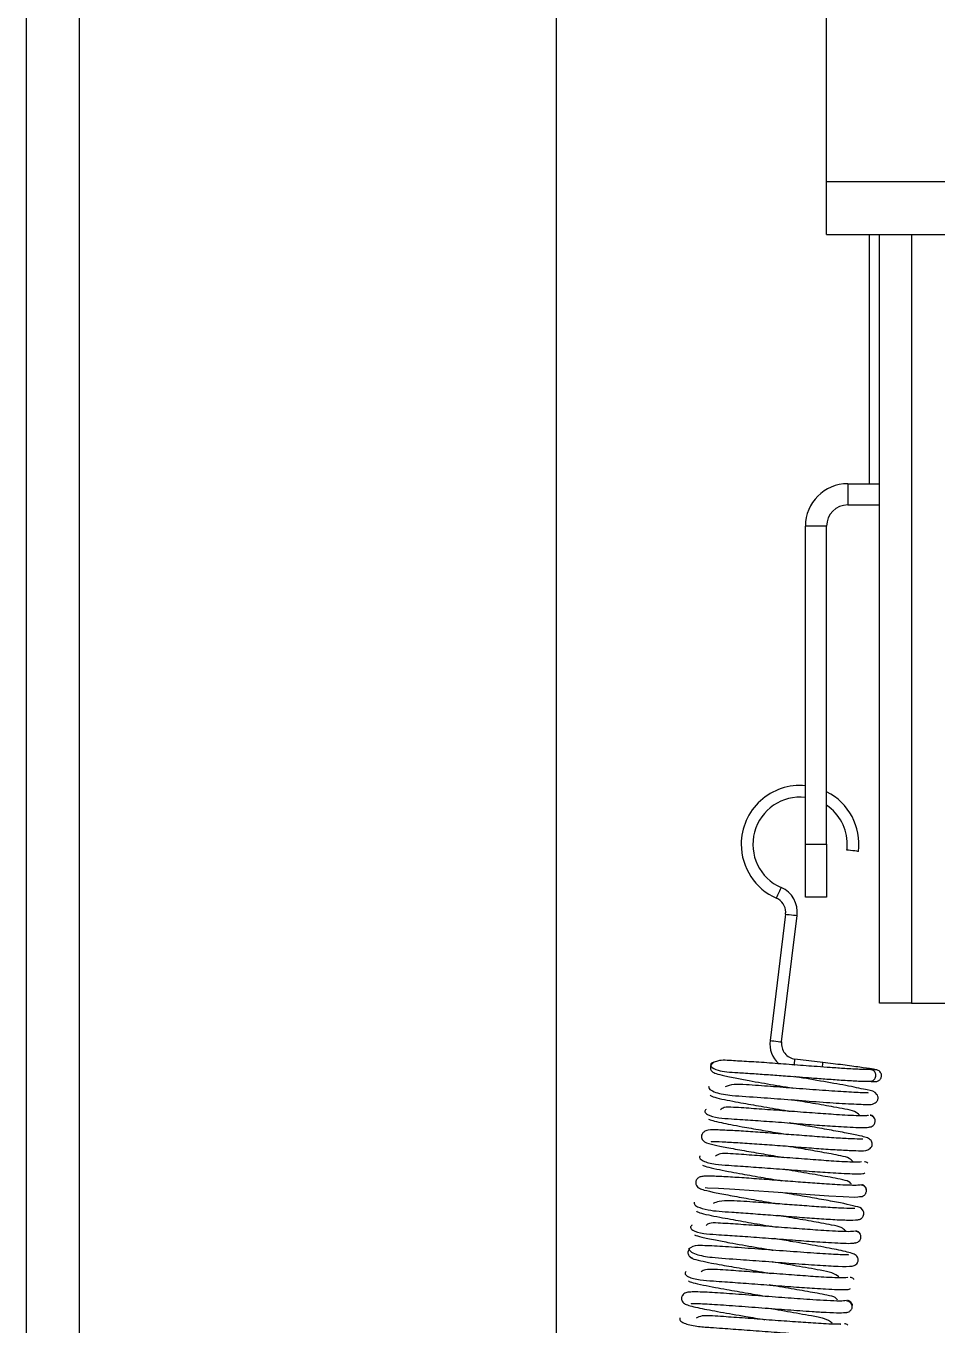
# Model space of a CAD drawing. Header units: millimetres. Extents: x 6622 to 532820, y 3370 to 359312.
# Drawn here: x 458759.5 to 458845.5, y 313492 to 313614.7 of the extents above; entities that cross this region are included whole.
import ezdxf

# ---------------------------------------------------------------- set-up
doc = ezdxf.new("R2010")
doc.units = ezdxf.units.MM

# ---------------------------------------------------------------- blocks, each defined once
blk = doc.blocks.new('A$C6F3A12F4')
at = {"color": 2, "linetype": 'Continuous', "lineweight": 25}
for p, q in [((1025.2, 1385), (1025.2, 1605)), ((1030.2, 1385), (1030.2, 1605)), ((1102.7, 1393), (1102.7, 1445)), ((1030.2, 1393), (1102.7, 1393)), ((1102.7, 1393), (1102.7, 1390)), ((1102.7, 1390), (1030.2, 1390)), ((1053.7, 1389), (1053.7, 1390)), ((1053.7, 1387), (1053.7, 1390)), ((1055.7, 1387), (1055.7, 1390)), ((1030.2, 1389), (1053.7, 1389)), ((1053.7, 1387), (1055.7, 1387)), ((1025.2, 1385), (1005.2, 1385)), ((1030.2, 1385), (1025.2, 1385)), ((1057.7, 1385), (1057.7, 1383)), ((1087.7, 1385), (1057.7, 1385)), ((1087.7, 1383), (1087.7, 1385)), ((1087.7, 1385), (1092.7, 1385)), ((1092.7, 1385), (1092.7, 1383)), ((1108.29, 1384.65), (1107.97, 1382.02)), ((1108.29, 1384.65), (1108.29, 1384.65)), ((1087.7, 1383), (1057.7, 1383)), ((1092.7, 1383), (1087.7, 1383)), ((1106.35, 1380.76), (1094.43, 1382.22)), ((1094.3, 1381.13), (1106.22, 1379.67)), ((637, 1359.5), (1285.2, 1359.5)), ((632, 1314.5), (1285.2, 1314.5)), ((786, 1309.5), (1285.2, 1309.5))]:
    blk.add_line(p, q, dxfattribs=at)
at = {"color": 2, "linetype": 'Continuous', "lineweight": 25, "flags": 128}
for points in [[(1120.1, 1373.54), (1120.12, 1373.76), (1120.15, 1374.79), (1120.23, 1376.34), (1120.36, 1378.14), (1120.5, 1379.99), (1120.63, 1381.75), (1120.79, 1383.88), (1120.88, 1385.21), (1120.95, 1386.55), (1120.99, 1387.65), (1120.94, 1388.23), (1120.94, 1388.23)], [(1088.39, 1388), (1088.38, 1387.96), (1088.37, 1387.84), (1088.34, 1387.67), (1088.32, 1387.46), (1088.29, 1387.25), (1088.27, 1387.07), (1088.26, 1386.95), (1088.25, 1386.91), (1088.25, 1386.91)], [(1108.72, 1384.6), (1108.63, 1384.61), (1108.45, 1384.63), (1108.33, 1384.65), (1108.29, 1384.65)], [(1094.3, 1381.13), (1094.31, 1381.17), (1094.32, 1381.29), (1094.34, 1381.47), (1094.37, 1381.68), (1094.39, 1381.89), (1094.41, 1382.06), (1094.43, 1382.18), (1094.43, 1382.22)], [(1108.52, 1381.95), (1108.52, 1381.96), (1108.31, 1381.98), (1108.13, 1382), (1108.01, 1382.02), (1107.97, 1382.02)], [(1092.79, 1380.27), (1092.76, 1380.29), (1092.65, 1380.34), (1092.48, 1380.41), (1092.29, 1380.49), (1092.1, 1380.58), (1091.93, 1380.65), (1091.82, 1380.7), (1091.79, 1380.71), (1091.79, 1380.71)], [(1106.22, 1379.67), (1106.22, 1379.71), (1106.24, 1379.83), (1106.26, 1380.01), (1106.29, 1380.21), (1106.31, 1380.42), (1106.33, 1380.6), (1106.35, 1380.72), (1106.35, 1380.76), (1106.35, 1380.76)]]:
    blk.add_lwpolyline(points, dxfattribs=at)
at = {"color": 2, "linetype": 'Continuous', "lineweight": 25}
for centre, radius, start, end in [((1057.7, 1387), 4, 180, 270), ((1057.7, 1387), 2, 180, 270), ((1087.71, 1382.5), 5.55, 83, 153.1699), ((1087.71, 1382.5), 4.45, 90, 145.7424), ((1087.71, 1382.5), 4.45, 83, 90), ((1087.71, 1382.5), 5.55, 174.7797, 270), ((1087.71, 1382.5), 4.45, 173.4842, 336.3985), ((1094.12, 1379.69), 2.55, 83, 156.3985), ((1094.12, 1379.69), 1.45, 90, 156.3985), ((1094.12, 1379.69), 1.45, 83, 90), ((1106.53, 1382.2), 1.45, 263, 353), ((1087.71, 1382.5), 5.55, 270, 336.3985), ((1106.53, 1382.2), 2.55, 263, 318.1155)]:
    blk.add_arc(centre, radius, start, end, dxfattribs=at)
for points, knots in [([(1108.99, 1389.72), (1108.97, 1389.61), (1108.92, 1389.39), (1108.75, 1388.2), (1108.53, 1386.57), (1108.37, 1385.29), (1108.29, 1384.65)], [0, 0, 0, 0, 0.250417, 0.500552, 0.750418, 1, 1, 1, 1]), ([(1108.99, 1389.66), (1109, 1389.65), (1109.01, 1389.64), (1108.98, 1389.35), (1108.97, 1389.18)], [0, 0, 0, 0, 0.440086, 1, 1, 1, 1]), ([(1110.06, 1389.06), (1110.06, 1389.11), (1110.07, 1389.22), (1110.01, 1389.37), (1109.91, 1389.5), (1109.76, 1389.6), (1109.59, 1389.65), (1109.41, 1389.64), (1109.25, 1389.59), (1109.11, 1389.49), (1109.01, 1389.36), (1108.97, 1389.23), (1108.97, 1389.17), (1108.97, 1389.15)], [0, 0, 0, 0, 0.087317, 0.197729, 0.284967, 0.381152, 0.482522, 0.583926, 0.680178, 0.767487, 0.877952, 0.965291, 1, 1, 1, 1]), ([(1110.08, 1389.55), (1110.09, 1389.62), (1110.09, 1389.72), (1110.04, 1389.86), (1109.97, 1389.97), (1109.88, 1390.07), (1109.76, 1390.14), (1109.62, 1390.18), (1109.48, 1390.18), (1109.35, 1390.15), (1109.21, 1390.08), (1109.09, 1389.96), (1109.01, 1389.81), (1108.99, 1389.72), (1108.99, 1389.68)], [0, 0, 0, 0, 0.109598, 0.175056, 0.247049, 0.324284, 0.40467, 0.485598, 0.564363, 0.638742, 0.7073, 0.82484, 0.920143, 1, 1, 1, 1]), ([(1110.54, 1373.87), (1110.63, 1373.88), (1110.82, 1373.89), (1111.21, 1374.65), (1111.44, 1376.22), (1111.57, 1378.56), (1111.79, 1381.36), (1111.99, 1384.1), (1112.18, 1386.64), (1112.23, 1388.63), (1112.32, 1389.31), (1112.02, 1389.71), (1111.88, 1389.8), (1111.76, 1389.84), (1111.61, 1389.86), (1111.44, 1389.83), (1110.98, 1389.56), (1110.94, 1388.95), (1110.52, 1387.22), (1110.12, 1384.83), (1109.79, 1382.95), (1109.64, 1382.04), (1109.63, 1382)], [0, 0, 0, 0, 0.044082, 0.084568, 0.152136, 0.241754, 0.314612, 0.39024, 0.468683, 0.553162, 0.637556, 0.650769, 0.656148, 0.660875, 0.665351, 0.670324, 0.682313, 0.75988, 0.84266, 0.921143, 0.997026, 1, 1, 1, 1]), ([(1110.06, 1389.08), (1110.08, 1389.24), (1110.1, 1389.53), (1110.09, 1389.54), (1110.08, 1389.54)], [0, 0, 0, 0, 0.571663, 1, 1, 1, 1]), ([(1114.38, 1388.94), (1114.38, 1389), (1114.39, 1389.11), (1114.32, 1389.31), (1114.18, 1389.46), (1114.03, 1389.55), (1113.9, 1389.58), (1113.76, 1389.59), (1113.58, 1389.55), (1113.41, 1389.44), (1113.29, 1389.27), (1113.26, 1389.15), (1113.25, 1389.1)], [0, 0, 0, 0, 0.095274, 0.208713, 0.342018, 0.415246, 0.490841, 0.566852, 0.641375, 0.779213, 0.898595, 1, 1, 1, 1]), ([(1113.51, 1389.48), (1113.49, 1389.46), (1113.41, 1389.4), (1113.32, 1389.26), (1113.3, 1389.15), (1113.29, 1389.1)], [0, 0, 0, 0, 0.208463, 0.637855, 1, 1, 1, 1]), ([(1108.97, 1389.15), (1108.96, 1388.84), (1108.96, 1388.26), (1108.88, 1386.85), (1108.78, 1385.46), (1108.67, 1383.86), (1108.53, 1381.99), (1108.36, 1379.84), (1108.22, 1377.82), (1108.13, 1376.06), (1108.03, 1375.01), (1108.31, 1374.25), (1108.71, 1373.96), (1109.18, 1374.13), (1109.28, 1374.43), (1109.33, 1374.57)], [0, 0, 0, 0, 0.099841, 0.186131, 0.258712, 0.317451, 0.410845, 0.505729, 0.603278, 0.703474, 0.822556, 0.862187, 0.906616, 0.953478, 1, 1, 1, 1]), ([(1108.29, 1374.29), (1108.33, 1374.2), (1108.41, 1374.02), (1108.74, 1374.07), (1109.14, 1374.82), (1109.23, 1376.34), (1109.34, 1378.06), (1109.45, 1379.68), (1109.59, 1381.52), (1109.73, 1383.35), (1109.86, 1385.12), (1109.97, 1386.67), (1110.06, 1388.17), (1110.06, 1388.79), (1110.07, 1389.12)], [0, 0, 0, 0, 0.049824, 0.097731, 0.183738, 0.314349, 0.401745, 0.478828, 0.55297, 0.654408, 0.722875, 0.803271, 0.895611, 1, 1, 1, 1]), ([(1111.19, 1388.92), (1111.18, 1388.93), (1111.14, 1388.94), (1111.16, 1388.52), (1111.12, 1387.61), (1111.02, 1385.89), (1110.84, 1383.44), (1110.65, 1380.9), (1110.49, 1378.86), (1110.39, 1377.3), (1110.32, 1376.13), (1110.49, 1375.67), (1110.58, 1375.43)], [0, 0, 0, 0, 0.028216, 0.108769, 0.186365, 0.330462, 0.467961, 0.600685, 0.72907, 0.800783, 0.893132, 1, 1, 1, 1]), ([(1113.27, 1388.95), (1113.3, 1388.9), (1113.35, 1388.8), (1113.33, 1387.91), (1113.27, 1386.83), (1113.19, 1385.45), (1113.06, 1383.66), (1112.89, 1381.4), (1112.75, 1379.51), (1112.65, 1378.13), (1112.58, 1377.1), (1112.52, 1376.11), (1112.49, 1375.32), (1112.67, 1375.09), (1112.75, 1375)], [0, 0, 0, 0, 0.108709, 0.207408, 0.289574, 0.354945, 0.462401, 0.572904, 0.683511, 0.737713, 0.791546, 0.856754, 0.937686, 1, 1, 1, 1]), ([(1112.72, 1373.63), (1112.79, 1373.57), (1112.92, 1373.44), (1113.29, 1373.8), (1113.51, 1374.7), (1113.61, 1375.92), (1113.69, 1377.31), (1113.81, 1379.05), (1113.98, 1381.3), (1114.16, 1383.56), (1114.28, 1385.36), (1114.37, 1386.75), (1114.43, 1387.87), (1114.45, 1388.84), (1114.39, 1389.01), (1114.36, 1389.09)], [0, 0, 0, 0, 0.055406, 0.107418, 0.197096, 0.268661, 0.324166, 0.414612, 0.507612, 0.600686, 0.691356, 0.746623, 0.816367, 0.900757, 1, 1, 1, 1]), ([(1115.72, 1374.1), (1115.72, 1374.1), (1115.75, 1374.11), (1115.74, 1374.49), (1115.78, 1375.37), (1115.87, 1376.99), (1116, 1378.86), (1116.15, 1380.86), (1116.31, 1382.87), (1116.45, 1384.78), (1116.56, 1386.49), (1116.61, 1387.81), (1116.65, 1388.51), (1116.5, 1389.04), (1116.23, 1389.27), (1115.92, 1389.34), (1115.58, 1389.19), (1115.4, 1388.85), (1115.23, 1388.28), (1115.03, 1387.3), (1114.74, 1385.74), (1114.42, 1383.94), (1114.17, 1382.48), (1114.03, 1381.66), (1114, 1381.47)], [0, 0, 0, 0, 0.01572, 0.048637, 0.112646, 0.174116, 0.233757, 0.291785, 0.349507, 0.40732, 0.467422, 0.531008, 0.590759, 0.617432, 0.630675, 0.643889, 0.669102, 0.704741, 0.744847, 0.807263, 0.869324, 0.928067, 0.983082, 1, 1, 1, 1]), ([(1115.54, 1388.42), (1115.54, 1388.42), (1115.52, 1388.4), (1115.53, 1388.01), (1115.49, 1387.13), (1115.4, 1385.53), (1115.26, 1383.67), (1115.11, 1381.68), (1114.96, 1379.68), (1114.82, 1377.77), (1114.71, 1376.05), (1114.66, 1374.72), (1114.62, 1374), (1114.77, 1373.47), (1115.04, 1373.24), (1115.36, 1373.17), (1115.88, 1373.43), (1115.96, 1374.02), (1116.24, 1375.17), (1116.52, 1376.72), (1116.84, 1378.52), (1117.09, 1380.01), (1117.23, 1380.84), (1117.27, 1381.04)], [0, 0, 0, 0, 0.018208, 0.05022, 0.113003, 0.174069, 0.23348, 0.291339, 0.348896, 0.406557, 0.466409, 0.529616, 0.589871, 0.617331, 0.630929, 0.644255, 0.668972, 0.743137, 0.805559, 0.867859, 0.926724, 0.981807, 1, 1, 1, 1]), ([(1117.65, 1388.3), (1117.67, 1388.3), (1117.71, 1388.28), (1117.7, 1387.54), (1117.66, 1386.55), (1117.58, 1385.23), (1117.45, 1383.48), (1117.28, 1381.24), (1117.14, 1379.34), (1117.04, 1377.93), (1116.96, 1376.88), (1116.9, 1375.83), (1116.86, 1374.95), (1117.04, 1374.66), (1117.13, 1374.52)], [0, 0, 0, 0, 0.088132, 0.187778, 0.270902, 0.337093, 0.445892, 0.5578, 0.669807, 0.724683, 0.779191, 0.845198, 0.927087, 1, 1, 1, 1]), ([(1117.09, 1373.06), (1117.17, 1373.02), (1117.31, 1372.96), (1117.67, 1373.41), (1117.89, 1374.38), (1117.99, 1375.65), (1118.08, 1377.1), (1118.21, 1378.87), (1118.38, 1381.14), (1118.55, 1383.39), (1118.67, 1385.14), (1118.75, 1386.48), (1118.8, 1387.54), (1118.81, 1388.44), (1118.74, 1388.55), (1118.7, 1388.61)], [0, 0, 0, 0, 0.055446, 0.1074, 0.196979, 0.268517, 0.324034, 0.414458, 0.507446, 0.600508, 0.691158, 0.746421, 0.816217, 0.900822, 1, 1, 1, 1]), ([(1117.79, 1388.89), (1117.75, 1388.83), (1117.68, 1388.74), (1117.66, 1388.62), (1117.65, 1388.57)], [0, 0, 0, 0, 0.5398064, 1, 1, 1, 1]), ([(1120.95, 1388.1), (1120.95, 1388.15), (1120.95, 1388.27), (1120.89, 1388.48), (1120.75, 1388.64), (1120.6, 1388.72), (1120.47, 1388.76), (1120.33, 1388.77), (1120.15, 1388.74), (1119.98, 1388.63), (1119.86, 1388.47), (1119.83, 1388.36), (1119.82, 1388.31)], [0, 0, 0, 0, 0.095637, 0.208506, 0.340584, 0.41309, 0.488014, 0.563518, 0.637715, 0.775754, 0.896414, 1, 1, 1, 1]), ([(1120.49, 1388.75), (1120.48, 1388.75), (1120.43, 1388.77), (1120.33, 1388.76), (1120.17, 1388.72), (1120, 1388.6), (1119.89, 1388.42), (1119.87, 1388.3), (1119.86, 1388.25)], [0, 0, 0, 0, 0.027721, 0.176698, 0.321065, 0.584121, 0.809191, 1, 1, 1, 1]), ([(1121.46, 1372.52), (1121.53, 1372.51), (1121.65, 1372.48), (1121.97, 1372.87), (1122.28, 1373.96), (1122.39, 1375.74), (1122.53, 1377.78), (1122.68, 1379.72), (1122.83, 1381.72), (1122.98, 1383.68), (1123.1, 1385.48), (1123.17, 1387.01), (1123.17, 1387.81), (1123.08, 1388.18), (1122.94, 1388.36), (1122.82, 1388.46), (1122.6, 1388.52), (1122.4, 1388.5), (1121.95, 1388.29), (1121.91, 1387.83), (1121.61, 1386.71), (1121.34, 1385.23), (1121.02, 1383.44), (1120.75, 1381.86), (1120.59, 1380.93), (1120.55, 1380.66)], [0, 0, 0, 0, 0.032623, 0.063559, 0.11837, 0.200502, 0.255946, 0.3096, 0.364754, 0.42144, 0.479759, 0.542934, 0.612129, 0.639299, 0.649505, 0.657754, 0.664518, 0.671503, 0.679805, 0.745175, 0.805601, 0.864341, 0.921595, 0.977383, 1, 1, 1, 1]), ([(1125.3, 1387.59), (1125.31, 1387.65), (1125.31, 1387.76), (1125.24, 1387.96), (1125.11, 1388.12), (1124.95, 1388.2), (1124.82, 1388.24), (1124.68, 1388.24), (1124.51, 1388.21), (1124.34, 1388.1), (1124.22, 1387.93), (1124.19, 1387.82), (1124.17, 1387.76)], [0, 0, 0, 0, 0.094244, 0.20656, 0.338873, 0.411743, 0.487135, 0.563109, 0.6378, 0.776483, 0.897146, 1, 1, 1, 1]), ([(1124.84, 1388.23), (1124.83, 1388.23), (1124.78, 1388.25), (1124.69, 1388.24), (1124.56, 1388.21), (1124.45, 1388.15), (1124.34, 1388.05), (1124.25, 1387.91), (1124.23, 1387.8), (1124.22, 1387.74)], [0, 0, 0, 0, 0.022481, 0.173092, 0.318814, 0.456719, 0.585061, 0.810407, 1, 1, 1, 1]), ([(1113.25, 1388.09), (1113.13, 1387.96), (1112.89, 1387.71), (1112.71, 1386.82), (1112.46, 1385.5), (1112.16, 1383.79), (1111.93, 1382.39), (1111.81, 1381.73)], [0, 0, 0, 0, 0.174372, 0.364738, 0.518063, 0.771292, 1, 1, 1, 1]), ([(1117.62, 1387.46), (1117.52, 1387.37), (1117.29, 1387.15), (1117.11, 1386.43), (1116.93, 1385.52), (1116.77, 1384.6), (1116.56, 1383.42), (1116.36, 1382.27), (1116.22, 1381.42), (1116.18, 1381.2)], [0, 0, 0, 0, 0.134632, 0.312925, 0.464262, 0.58687, 0.69754, 0.922869, 1, 1, 1, 1]), ([(1119.81, 1387.36), (1119.71, 1387.29), (1119.48, 1387.13), (1119.33, 1386.38), (1119.09, 1385.15), (1118.79, 1383.41), (1118.52, 1381.85), (1118.38, 1381.02), (1118.36, 1380.94)], [0, 0, 0, 0, 0.136147, 0.321344, 0.470755, 0.717736, 0.971334, 1, 1, 1, 1]), ([(1119.84, 1388.19), (1119.86, 1388.1), (1119.9, 1387.92), (1119.88, 1387.09), (1119.83, 1386.1), (1119.77, 1385.09), (1119.7, 1384.14), (1119.62, 1382.94), (1119.5, 1381.34), (1119.34, 1379.34), (1119.2, 1377.39), (1119.08, 1375.63), (1119.02, 1374.42), (1119.02, 1373.65), (1119.04, 1373.24), (1119.11, 1372.98), (1119.24, 1372.81), (1119.36, 1372.72), (1119.47, 1372.68), (1119.61, 1372.65), (1119.78, 1372.67), (1120.04, 1372.79), (1120.19, 1373.03), (1120.35, 1373.51), (1120.57, 1374.5), (1120.86, 1376.03), (1121.18, 1377.85), (1121.45, 1379.39), (1121.6, 1380.28), (1121.64, 1380.51)], [0, 0, 0, 0, 0.05831, 0.10956, 0.153659, 0.190525, 0.220133, 0.246846, 0.301297, 0.357274, 0.414754, 0.473786, 0.536801, 0.570576, 0.605179, 0.632862, 0.643534, 0.652273, 0.656021, 0.659421, 0.666301, 0.674448, 0.702553, 0.741965, 0.805136, 0.865373, 0.923762, 0.980607, 1, 1, 1, 1]), ([(1122.08, 1387.66), (1122.08, 1387.59), (1122.07, 1387.44), (1122.05, 1386.35), (1121.95, 1384.8), (1121.82, 1382.96), (1121.68, 1381.09), (1121.56, 1379.53), (1121.47, 1378.24), (1121.39, 1377.1), (1121.34, 1375.88), (1121.36, 1374.88), (1121.53, 1374.47), (1121.6, 1374.29)], [0, 0, 0, 0, 0.090109, 0.206276, 0.322349, 0.43204, 0.534774, 0.630204, 0.682812, 0.750599, 0.832912, 0.928764, 1, 1, 1, 1]), ([(1124.19, 1387.64), (1124.22, 1387.57), (1124.27, 1387.43), (1124.24, 1386.48), (1124.19, 1385.37), (1124.1, 1383.98), (1123.97, 1382.16), (1123.79, 1379.9), (1123.65, 1378.01), (1123.56, 1376.65), (1123.49, 1375.63), (1123.44, 1374.67), (1123.4, 1373.93), (1123.59, 1373.73), (1123.67, 1373.65)], [0, 0, 0, 0, 0.115082, 0.213917, 0.296153, 0.361553, 0.46905, 0.579588, 0.690226, 0.744449, 0.798297, 0.863431, 0.944099, 1, 1, 1, 1]), ([(1123.63, 1372.32), (1123.69, 1372.24), (1123.82, 1372.09), (1124.2, 1372.4), (1124.43, 1373.27), (1124.52, 1374.47), (1124.6, 1375.84), (1124.72, 1377.56), (1124.89, 1379.8), (1125.06, 1382.07), (1125.19, 1383.88), (1125.28, 1385.29), (1125.34, 1386.43), (1125.37, 1387.44), (1125.32, 1387.63), (1125.29, 1387.73)], [0, 0, 0, 0, 0.0552548, 0.1073773, 0.1974573, 0.2692374, 0.3247967, 0.4152038, 0.5081594, 0.6011937, 0.6918266, 0.7470563, 0.8167368, 0.9009945, 1, 1, 1, 1]), ([(1125.82, 1372), (1125.91, 1372.02), (1126.09, 1372.06), (1126.47, 1372.79), (1126.72, 1374.32), (1126.85, 1376.59), (1127.05, 1379.25), (1127.25, 1381.82), (1127.42, 1384.25), (1127.54, 1386.26), (1127.54, 1387.25), (1127.45, 1387.68), (1127.25, 1387.88), (1127.11, 1387.95), (1126.98, 1387.98), (1126.85, 1387.98), (1126.7, 1387.94), (1126.47, 1387.79), (1126.27, 1387.39), (1126.02, 1386.34), (1125.63, 1384.3), (1125.26, 1382.13), (1125.01, 1380.69), (1124.91, 1380.13)], [0, 0, 0, 0, 0.041895, 0.080761, 0.146515, 0.235494, 0.304272, 0.375534, 0.449333, 0.526446, 0.60911, 0.640955, 0.652106, 0.656778, 0.661018, 0.665444, 0.67046, 0.682617, 0.716777, 0.801236, 0.878298, 0.951839, 1, 1, 1, 1]), ([(1126.48, 1387.05), (1126.46, 1387.06), (1126.42, 1387.08), (1126.45, 1386.66), (1126.41, 1385.94), (1126.35, 1384.64), (1126.2, 1382.62), (1126, 1379.89), (1125.8, 1377.21), (1125.62, 1374.69), (1125.57, 1373.34), (1125.54, 1372.35), (1125.97, 1371.97), (1126.19, 1371.92), (1126.41, 1371.93), (1126.65, 1372.09), (1126.71, 1372.27), (1126.73, 1372.35)], [0, 0, 0, 0, 0.022235, 0.089493, 0.15513, 0.218693, 0.34089, 0.458915, 0.576164, 0.69736, 0.832157, 0.909468, 0.932346, 0.944298, 0.956281, 0.97918, 1, 1, 1, 1]), ([(1128.56, 1387.01), (1128.58, 1386.99), (1128.63, 1386.94), (1128.62, 1386.13), (1128.57, 1385.1), (1128.49, 1383.76), (1128.36, 1381.99), (1128.19, 1379.74), (1128.05, 1377.84), (1127.95, 1376.45), (1127.87, 1375.4), (1127.82, 1374.38), (1127.78, 1373.54), (1127.96, 1373.28), (1128.04, 1373.16)], [0, 0, 0, 0, 0.0973435, 0.1966821, 0.2794512, 0.3453223, 0.4535699, 0.5649004, 0.676336, 0.7309327, 0.7851624, 0.8507419, 0.9319581, 1, 1, 1, 1]), ([(1128.01, 1371.73), (1128.09, 1371.68), (1128.23, 1371.59), (1128.59, 1372), (1128.8, 1372.94), (1128.9, 1374.2), (1128.99, 1375.62), (1129.12, 1377.39), (1129.29, 1379.65), (1129.46, 1381.9), (1129.58, 1383.67), (1129.67, 1385.03), (1129.72, 1386.11), (1129.73, 1387.05), (1129.67, 1387.18), (1129.63, 1387.25)], [0, 0, 0, 0, 0.055349, 0.10739, 0.197253, 0.268947, 0.324492, 0.414856, 0.507781, 0.600778, 0.691362, 0.746573, 0.816255, 0.900632, 1, 1, 1, 1]), ([(1128.76, 1387.58), (1128.74, 1387.57), (1128.68, 1387.51), (1128.6, 1387.39), (1128.58, 1387.28), (1128.57, 1387.23)], [0, 0, 0, 0, 0.117884, 0.596736, 1, 1, 1, 1]), ([(1131.87, 1386.74), (1131.87, 1386.79), (1131.88, 1386.92), (1131.81, 1387.13), (1131.67, 1387.29), (1131.52, 1387.38), (1131.39, 1387.42), (1131.25, 1387.43), (1131.07, 1387.39), (1130.9, 1387.29), (1130.78, 1387.12), (1130.75, 1387.02), (1130.74, 1386.97)], [0, 0, 0, 0, 0.095839, 0.207749, 0.338059, 0.409575, 0.483593, 0.558422, 0.632295, 0.770825, 0.893394, 1, 1, 1, 1]), ([(1131.44, 1387.39), (1131.42, 1387.4), (1131.36, 1387.42), (1131.26, 1387.41), (1131.09, 1387.36), (1130.93, 1387.24), (1130.81, 1387.06), (1130.79, 1386.94), (1130.78, 1386.89)], [0, 0, 0, 0, 0.060408, 0.204684, 0.344183, 0.598047, 0.815246, 1, 1, 1, 1]), ([(1131.25, 1387.42), (1131.25, 1387.42), (1131.18, 1387.51), (1131.09, 1387.41), (1131, 1387.3)], [0, 0, 0, 0, 0.002393, 1, 1, 1, 1]), ([(1133.07, 1387), (1133.03, 1386.95), (1132.96, 1386.85), (1132.94, 1386.75), (1132.94, 1386.69)], [0, 0, 0, 0, 0.5136006, 1, 1, 1, 1]), ([(1124.17, 1386.77), (1124.06, 1386.66), (1123.82, 1386.44), (1123.65, 1385.59), (1123.4, 1384.3), (1123.1, 1382.55), (1122.85, 1381.11), (1122.73, 1380.4)], [0, 0, 0, 0, 0.163149, 0.351545, 0.503562, 0.754942, 1, 1, 1, 1]), ([(1128.52, 1386.16), (1128.38, 1385.98), (1128.11, 1385.62), (1127.91, 1384.52), (1127.64, 1383.01), (1127.37, 1381.42), (1127.16, 1380.24), (1127.1, 1379.86)], [0, 0, 0, 0, 0.223472, 0.425429, 0.582321, 0.865088, 1, 1, 1, 1]), ([(1130.73, 1386.03), (1130.64, 1385.97), (1130.4, 1385.83), (1130.27, 1385.14), (1130.03, 1383.94), (1129.73, 1382.22), (1129.46, 1380.61), (1129.31, 1379.73), (1129.28, 1379.59)], [0, 0, 0, 0, 0.119608, 0.304094, 0.453257, 0.700229, 0.953823, 1, 1, 1, 1]), ([(1130.76, 1386.85), (1130.78, 1386.69), (1130.82, 1386.41), (1130.77, 1385.16), (1130.69, 1383.84), (1130.58, 1382.22), (1130.43, 1380.16), (1130.23, 1377.59), (1130.05, 1375.15), (1129.93, 1373.11), (1129.93, 1372.06), (1130.02, 1371.62), (1130.21, 1371.42), (1130.35, 1371.35), (1130.47, 1371.32), (1130.61, 1371.32), (1130.77, 1371.35), (1131.01, 1371.5), (1131.2, 1371.89), (1131.44, 1372.87), (1131.82, 1374.88), (1132.2, 1377.09), (1132.45, 1378.56), (1132.56, 1379.17)], [0, 0, 0, 0, 0.073701, 0.135755, 0.185987, 0.224407, 0.293774, 0.36563, 0.439946, 0.517587, 0.601696, 0.6357, 0.647888, 0.652944, 0.657418, 0.661708, 0.66645, 0.677818, 0.710482, 0.795225, 0.873388, 0.947958, 1, 1, 1, 1]), ([(1130.99, 1372.24), (1131, 1372.24), (1131.05, 1372.2), (1131.02, 1372.59), (1131.06, 1373.45), (1131.15, 1375.15), (1131.33, 1377.58), (1131.53, 1380.13), (1131.68, 1382.17), (1131.79, 1383.78), (1131.87, 1385.11), (1131.92, 1386.38), (1131.88, 1386.7), (1131.86, 1386.87)], [0, 0, 0, 0, 0.017538, 0.087548, 0.155531, 0.282147, 0.40285, 0.519217, 0.631736, 0.694645, 0.776856, 0.878593, 1, 1, 1, 1]), ([(1132.97, 1386.32), (1132.98, 1386.34), (1133, 1386.38), (1132.99, 1385.75), (1132.95, 1384.82), (1132.87, 1383.54), (1132.75, 1381.82), (1132.59, 1379.58), (1132.44, 1377.68), (1132.34, 1376.25), (1132.26, 1375.19), (1132.2, 1374.12), (1132.15, 1373.19), (1132.33, 1372.86), (1132.42, 1372.7)], [0, 0, 0, 0, 0.069922, 0.170929, 0.255403, 0.322691, 0.433272, 0.547004, 0.660821, 0.716596, 0.771978, 0.838948, 0.921827, 1, 1, 1, 1]), ([(1132.38, 1371.17), (1132.46, 1371.15), (1132.61, 1371.11), (1132.96, 1371.62), (1133.18, 1372.62), (1133.28, 1373.94), (1133.38, 1375.41), (1133.51, 1377.22), (1133.68, 1379.49), (1133.85, 1381.73), (1133.97, 1383.45), (1134.05, 1384.76), (1134.09, 1385.79), (1134.09, 1386.66), (1134, 1386.74), (1133.95, 1386.79)], [0, 0, 0, 0, 0.055373, 0.10738, 0.197224, 0.268919, 0.324478, 0.414819, 0.507711, 0.60069, 0.691261, 0.746448, 0.816202, 0.900883, 1, 1, 1, 1]), ([(1132.87, 1385.54), (1132.72, 1385.31), (1132.44, 1384.88), (1132.23, 1383.7), (1131.95, 1382.15), (1131.69, 1380.66), (1131.51, 1379.6), (1131.47, 1379.33)], [0, 0, 0, 0, 0.243444, 0.45064, 0.61205, 0.901439, 1, 1, 1, 1]), ([(1109.29, 1374.45), (1109.35, 1374.63), (1109.47, 1374.95), (1109.73, 1376.23), (1109.98, 1377.56), (1110.26, 1379.16), (1110.51, 1380.61), (1110.68, 1381.62), (1110.72, 1381.84)], [0, 0, 0, 0, 0.236992, 0.43565, 0.596211, 0.719045, 0.938742, 1, 1, 1, 1]), ([(1111.36, 1374.03), (1111.41, 1374.07), (1111.51, 1374.15), (1111.72, 1375.01), (1111.93, 1376.05), (1112.17, 1377.36), (1112.47, 1379.07), (1112.74, 1380.65), (1112.89, 1381.48), (1112.9, 1381.58)], [0, 0, 0, 0, 0.1956044, 0.3637843, 0.5024336, 0.6121391, 0.7921095, 0.9768314, 1, 1, 1, 1]), ([(1113.63, 1373.87), (1113.68, 1373.96), (1113.76, 1374.15), (1114, 1375.18), (1114.3, 1376.74), (1114.65, 1378.75), (1114.9, 1380.24), (1115.05, 1381.09), (1115.09, 1381.31)], [0, 0, 0, 0, 0.184424, 0.345498, 0.59725, 0.77211, 0.941339, 1, 1, 1, 1]), ([(1117.97, 1373.29), (1118.02, 1373.38), (1118.11, 1373.54), (1118.33, 1374.51), (1118.55, 1375.62), (1118.8, 1377), (1119.1, 1378.7), (1119.34, 1380.1), (1119.45, 1380.78)], [0, 0, 0, 0, 0.2056222, 0.380506, 0.5251077, 0.6397023, 0.8277297, 1, 1, 1, 1]), ([(1122.3, 1372.72), (1122.35, 1372.77), (1122.44, 1372.87), (1122.66, 1373.76), (1122.87, 1374.81), (1123.11, 1376.15), (1123.42, 1377.88), (1123.68, 1379.41), (1123.81, 1380.19), (1123.82, 1380.23)], [0, 0, 0, 0, 0.199959, 0.369625, 0.509704, 0.620624, 0.802646, 0.989487, 1, 1, 1, 1]), ([(1124.56, 1372.54), (1124.62, 1372.71), (1124.74, 1373.02), (1125.01, 1374.35), (1125.27, 1375.72), (1125.56, 1377.39), (1125.81, 1378.84), (1125.98, 1379.82), (1126, 1379.97)], [0, 0, 0, 0, 0.245304, 0.448307, 0.609283, 0.730935, 0.960524, 1, 1, 1, 1]), ([(1126.58, 1372.1), (1126.65, 1372.13), (1126.76, 1372.18), (1126.98, 1373.02), (1127.19, 1374.02), (1127.43, 1375.3), (1127.72, 1376.99), (1128, 1378.62), (1128.16, 1379.53), (1128.19, 1379.7)], [0, 0, 0, 0, 0.195453, 0.360349, 0.495984, 0.603261, 0.779252, 0.959907, 1, 1, 1, 1]), ([(1128.9, 1371.97), (1128.95, 1372.07), (1129.05, 1372.25), (1129.27, 1373.26), (1129.49, 1374.39), (1129.74, 1375.79), (1130.04, 1377.46), (1130.27, 1378.82), (1130.37, 1379.44)], [0, 0, 0, 0, 0.208079, 0.385184, 0.531686, 0.64783, 0.838412, 1, 1, 1, 1])]:
    blk.add_open_spline(points, degree=3, knots=knots, dxfattribs=at)

msp = doc.modelspace()

# ---------------------------------------------------------------- block references
at = {"color": 0, "rotation": 270}
msp.add_blockref('A$C6F3A12F4', (457450, 314625.198), dxfattribs=at)

doc.saveas('drawing.dxf')
